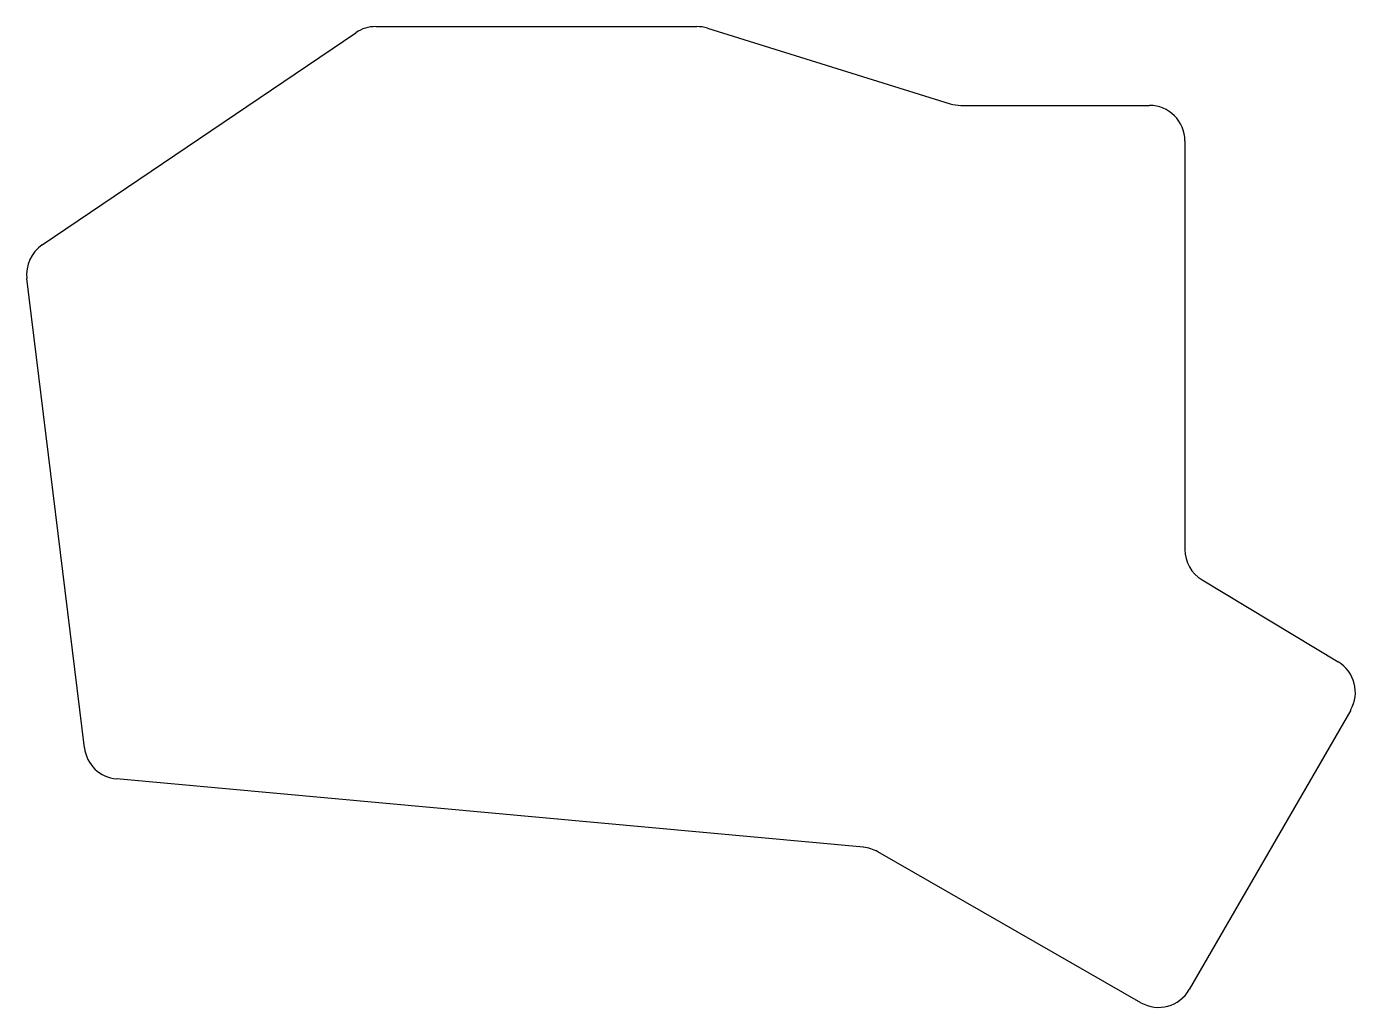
# Model space of a CAD drawing. Header units: millimetres. Extents: x 91 to 240, y -126 to -16.
import ezdxf

# ---------------------------------------------------------------- set-up
doc = ezdxf.new("R2010")
doc.units = ezdxf.units.MM

msp = doc.modelspace()

# ---------------------------------------------------------------- linework, layer by layer
for p, q in [((130.06, -15.84), (166.23, -15.84)), ((167.42, -16.02), (194.76, -24.53)), ((92.49, -40.42), (127.82, -16.53)), ((195.95, -24.71), (217.18, -24.71)), ((221.18, -28.71), (221.18, -74.7)), ((97.25, -97.05), (90.77, -44.22)), ((223.11, -78.12), (238.45, -87.35)), ((239.85, -92.78), (221.67, -124.26)), ((184.97, -108.24), (100.86, -100.54)), ((216.22, -125.73), (186.59, -108.75))]:
    msp.add_line(p, q)
for centre, start, end in [((130.06, -19.84), 90, 124.065), ((166.23, -19.84), 72.7185, 90), ((195.95, -20.71), 252.7185, 270), ((217.18, -28.71), 0, 90), ((94.74, -43.73), 124.065, 187), ((225.18, -74.7), 180, 238.9597), ((236.38, -90.78), 330, 58.9597), ((101.22, -96.56), 187, 264.7735), ((184.6, -112.22), 60.1735, 84.7735), ((218.21, -122.26), 240.1735, 330)]:
    msp.add_arc(centre, 4, start, end)

doc.saveas('drawing.dxf')
